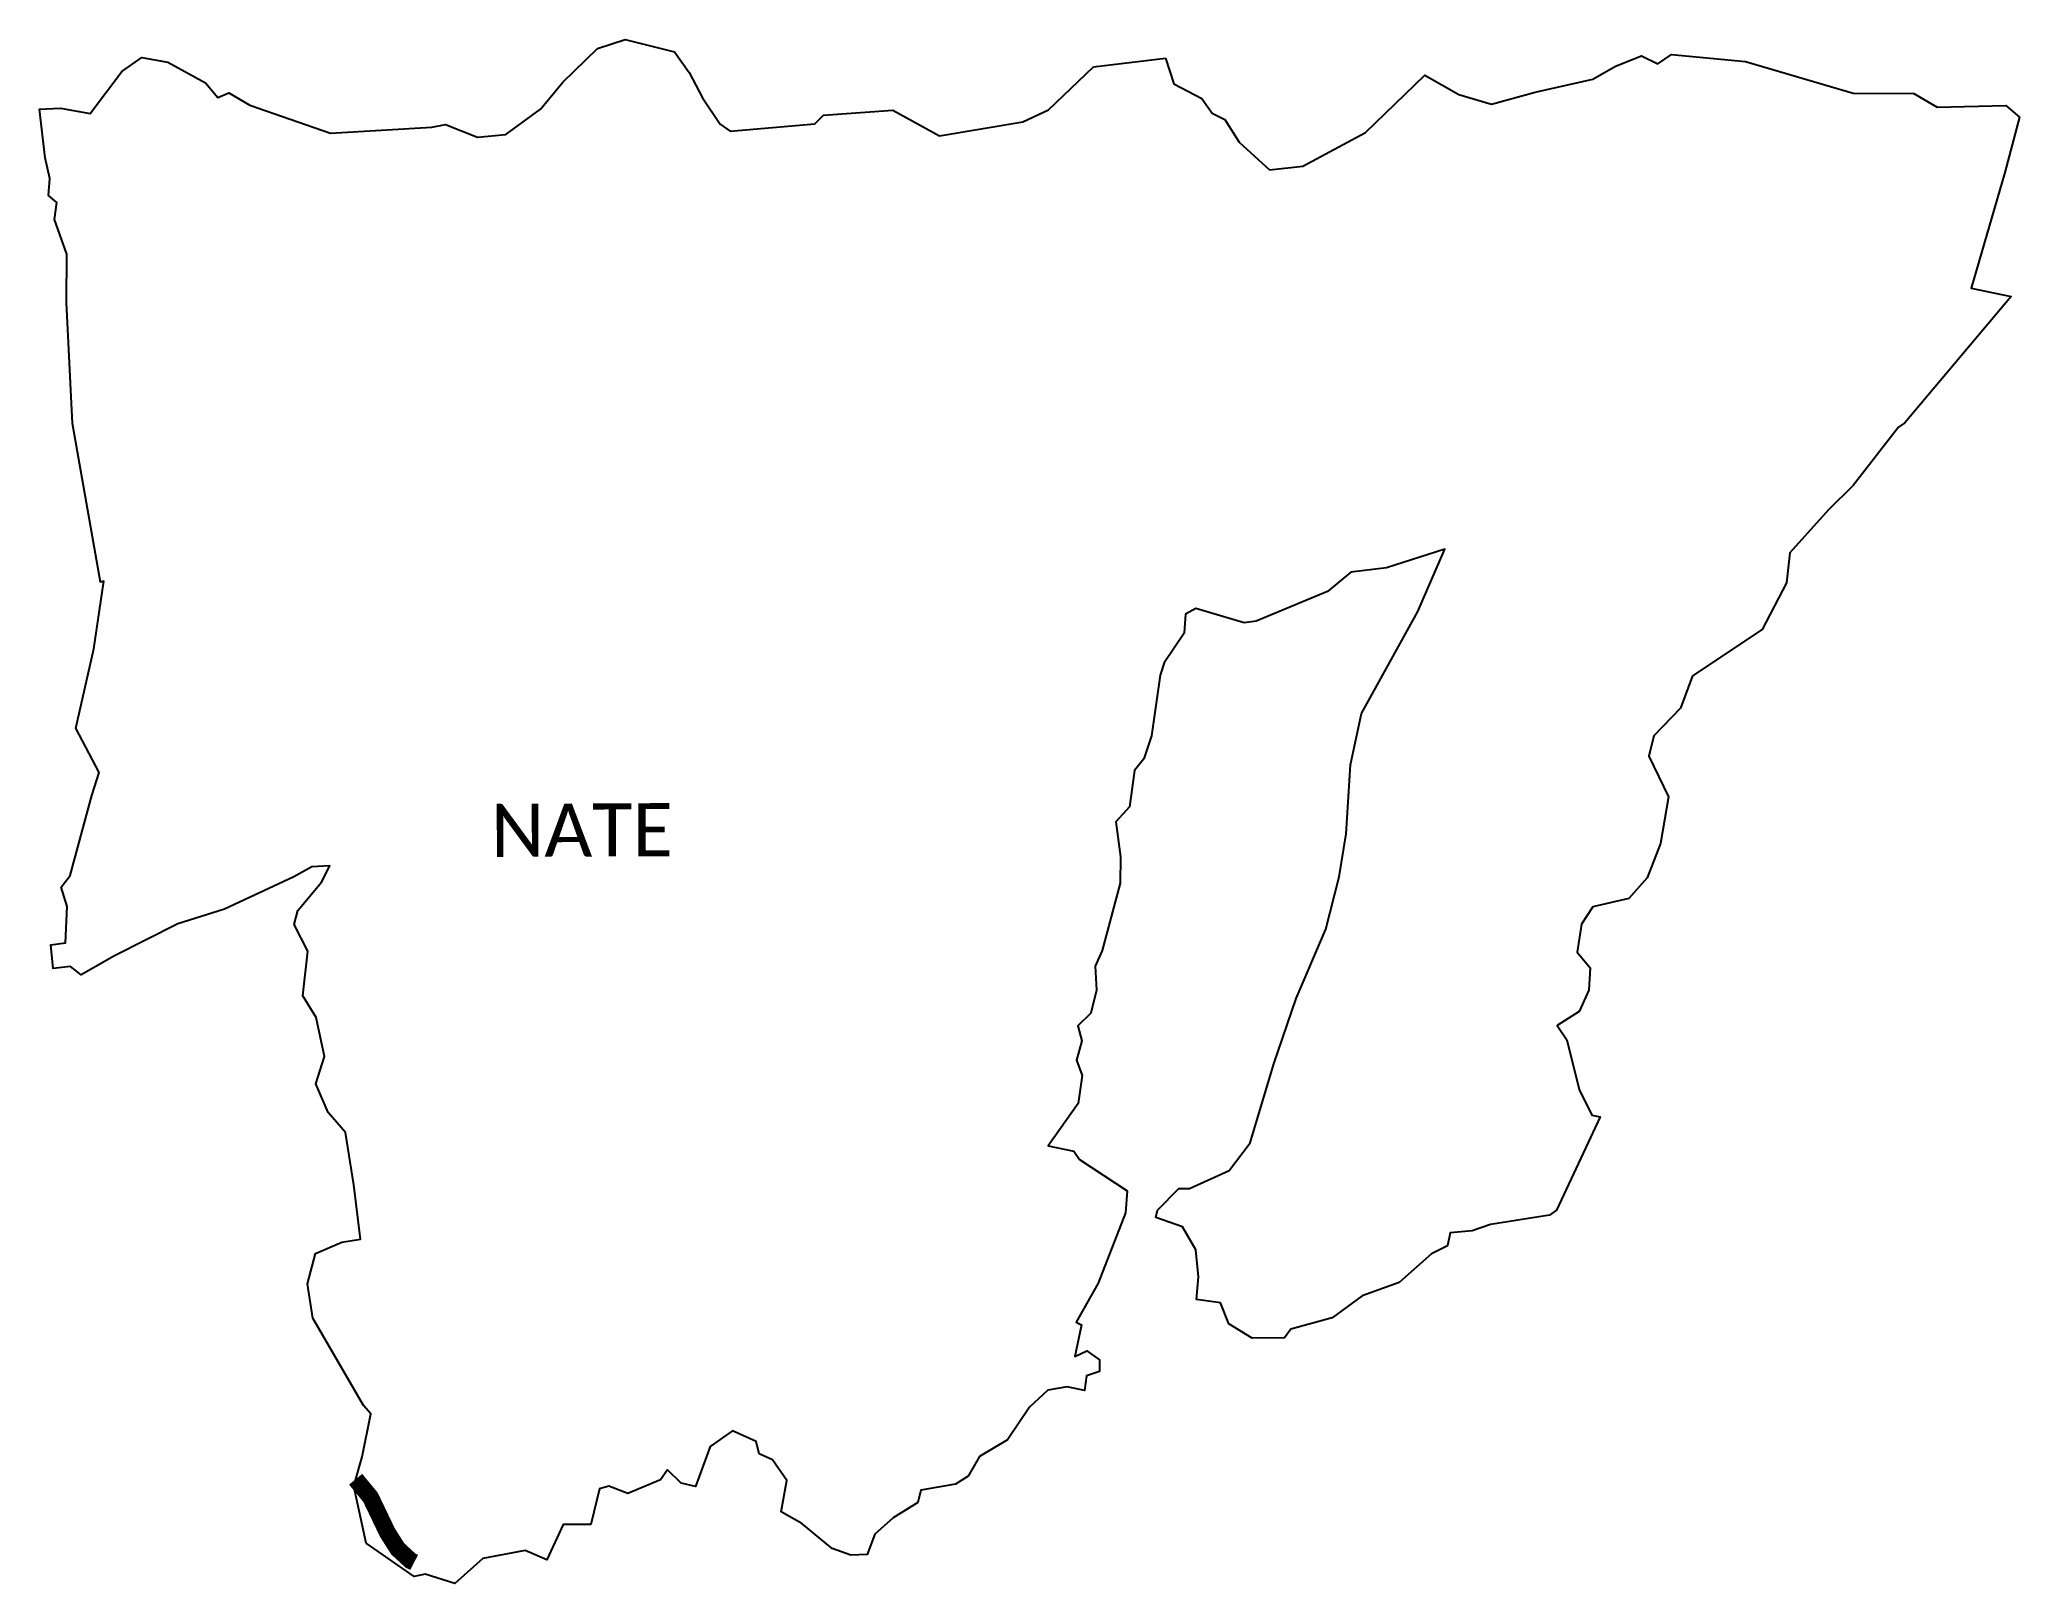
# Model space of a CAD drawing. Header units: metres. Extents: x 322049 to 327866, y 1839213 to 1843749.
import ezdxf

# ---------------------------------------------------------------- set-up
doc = ezdxf.new("R2010")
doc.units = ezdxf.units.M
doc.layers.add('NATURALLY PROTECTED', color=3, linetype='Continuous')
doc.layers.add('VILLAGE NAME', color=250, linetype='Continuous')
doc.styles.get("Standard").update_dxf_attribs({"font": 'simplex.shx'})

msp = doc.modelspace()

# ---------------------------------------------------------------- linework, layer by layer
at = {"color": 4, "flags": 128}
for points in [[(325357.3, 1843694.6), (325381.4, 1843618.7), (325463.6, 1843575.6), (325494, 1843532.5), (325531.2, 1843513.9), (325573.4, 1843447.7), (325662.5, 1843366.2), (325760.6, 1843377.4), (325944.2, 1843476.2), (326118.8, 1843644.3), (326218.8, 1843587.2), (326314.9, 1843559.3), (326443.4, 1843594.1), (326612.6, 1843632.5), (326679.7, 1843670.5), (326755.2, 1843700.8), (326804, 1843677.3), (326844.2, 1843705.3), (327061.1, 1843684.8), (327377.1, 1843591.7), (327555.5, 1843590.6), (327624.4, 1843550.3), (327825.7, 1843555.2), (327866, 1843520.5), (327822.7, 1843358), (327724.5, 1843018.6), (327842.2, 1842994.3), (327529.6, 1842623.1), (327511, 1842610.1), (327378, 1842438.7), (327304.9, 1842367.4), (327191.7, 1842241.4), (327181.9, 1842152.5), (327109.9, 1842015.7), (326905.4, 1841879.8), (326870.4, 1841784.4), (326792.1, 1841702.8), (326777.3, 1841643.7), (326835.4, 1841524.1), (326811.8, 1841386.9), (326772.5, 1841286.2), (326718.3, 1841225.3), (326612.8, 1841200.4), (326579.3, 1841150.3), (326566.2, 1841067.5), (326605, 1841021.9), (326601.2, 1840956.1), (326572.8, 1840893.2), (326507.8, 1840852), (326536.5, 1840810), (326572.6, 1840664.5), (326609.9, 1840588.4), (326634.1, 1840583.5), (326506.3, 1840309.6), (326485.5, 1840295.3), (326311.8, 1840267.6), (326258.4, 1840248.7), (326193, 1840242.5), (326185.2, 1840204.4), (326138.6, 1840181.2), (326043.6, 1840097.3), (325935.3, 1840057.9), (325846.5, 1839993.2), (325725.4, 1839960.1), (325706.5, 1839934.4), (325612.1, 1839933.5), (325542.7, 1839975.5), (325518.4, 1840037.6), (325447.9, 1840047.1), (325454.1, 1840113.6), (325446.6, 1840192.9), (325406.7, 1840260.1), (325328.5, 1840287.8), (325333.9, 1840309.6), (325395.7, 1840373.1), (325427.5, 1840373), (325544.1, 1840425.9), (325605.4, 1840507.3), (325675.5, 1840739.3), (325741.4, 1840931.4), (325828.5, 1841135.4), (325867.1, 1841288.9), (325888.3, 1841415.4), (325900.9, 1841618), (325932.9, 1841768.5), (326098.7, 1842068.6), (326177.3, 1842251.7), (326006, 1842197.3), (325901.5, 1842184.2), (325832.9, 1842127.4), (325623.2, 1842040.3), (325588.5, 1842035.1), (325446.3, 1842077.6), (325416.1, 1842060.7), (325411.9, 1842004.6), (325352.6, 1841918.2), (325341.1, 1841881.9), (325315.4, 1841703.3), (325293.5, 1841635.3), (325266.1, 1841601), (325251.3, 1841494.7), (325210.7, 1841450.7), (325224.4, 1841347.6), (325223.7, 1841270.4), (325170.6, 1841072.4), (325150.7, 1841026.6), (325154.3, 1840955.7), (325137.6, 1840888.4), (325099.2, 1840851.3), (325111.4, 1840806.6), (325095.1, 1840750.4), (325111.8, 1840705.6), (325100.1, 1840623.4), (325012.4, 1840498.5), (325087.8, 1840483), (325104.1, 1840458.5), (325244.1, 1840366.7), (325239, 1840301.3), (325159, 1840094.7), (325094.6, 1839980.3), (325110.4, 1839972.6), (325090.9, 1839879.9), (325125.8, 1839896.6), (325162.6, 1839869.7), (325163, 1839835.3), (325124.9, 1839822.9), (325118.7, 1839779.7), (325068.3, 1839790.5), (325011.5, 1839780.6), (324957.3, 1839730.3), (324893.2, 1839635.1), (324810.8, 1839586), (324776.9, 1839527.9), (324740.4, 1839504.1), (324638.6, 1839487.2), (324629.1, 1839450.8), (324557, 1839405.7), (324503.1, 1839357.1), (324480.1, 1839297.6), (324432.2, 1839296), (324377.2, 1839315.8), (324288.3, 1839389.2), (324227.8, 1839423.6), (324244, 1839515.2), (324201.8, 1839576.3), (324163.4, 1839594.1), (324154.2, 1839629.5), (324084.6, 1839661), (324018.7, 1839615.4), (323976.1, 1839498), (323933.6, 1839507.7), (323893.3, 1839546.7), (323873, 1839517.2), (323777.6, 1839477.3), (323721.8, 1839498.8), (323693.5, 1839490.5), (323668.2, 1839385.5), (323587.4, 1839385.9), (323539.4, 1839282.1), (323476, 1839309.9), (323350.7, 1839285.7), (323268.8, 1839212.9), (323182, 1839239.9), (323149.4, 1839233.3), (323007.9, 1839331.4), (322971.7, 1839498.9), (322996.8, 1839584.7), (323022.5, 1839710.9), (323000.7, 1839735.5), (322851.3, 1839991.9), (322836, 1840093.1), (322859.6, 1840182), (322936.8, 1840215.6), (322991.4, 1840224.3), (322972.4, 1840383.8), (322947.4, 1840538), (322897.1, 1840597), (322860.9, 1840681), (322886, 1840760.6), (322861.8, 1840875.3), (322822.4, 1840939.7), (322837.3, 1841070.9), (322797.1, 1841148.7), (322808, 1841190.2), (322876.9, 1841273.2), (322901.4, 1841321.4), (322849, 1841318.5), (322795.4, 1841288.7), (322592.5, 1841193.9), (322455.1, 1841150.9), (322269.2, 1841056.6), (322170.7, 1841001.3), (322139.7, 1841025.5), (322088.7, 1841019.8), (322082.1, 1841089.5), (322124.7, 1841095.4), (322130.2, 1841202.1), (322112.4, 1841258.3), (322138.5, 1841293), (322202.1, 1841528.1), (322224.2, 1841595.7), (322155, 1841725.4), (322208.1, 1841958.7), (322237.9, 1842157.2), (322227.5, 1842155), (322145.9, 1842620.8), (322128.2, 1842976.9), (322128.9, 1843118), (322092.2, 1843220.1), (322099.4, 1843270), (322075.2, 1843290.6), (322078.8, 1843340.3), (322065.4, 1843401.6), (322048.8, 1843544.3), (322109.8, 1843547.9), (322197, 1843531.4), (322290.8, 1843655), (322349.6, 1843696.3), (322426, 1843682.1), (322536.3, 1843622.3), (322572.5, 1843578.8), (322605.3, 1843592.3), (322666.4, 1843555.8), (322903.8, 1843473.8), (323201.4, 1843491.2), (323241.1, 1843499.4), (323335.1, 1843462.1), (323418.8, 1843469.7), (323520.6, 1843544.1), (323586.7, 1843623.7), (323687.6, 1843723), (323769.1, 1843748.9), (323913.9, 1843713.2), (323957.1, 1843652.7), (323996.6, 1843577.9), (324048.4, 1843500.4), (324078, 1843480.2), (324326.3, 1843501.3), (324351.9, 1843526.4), (324555.4, 1843541.4), (324692.7, 1843466.2), (324938, 1843506.8), (325012.9, 1843542.7), (325145.4, 1843668.5)], [(325145.4, 1843668.5), (325357.3, 1843694.6)]]:
    msp.add_lwpolyline(points, dxfattribs=at)
at = {"layer": 'NATURALLY PROTECTED', "const_width": 50, "flags": 128}
msp.add_lwpolyline([(322977.5, 1839519), (322992, 1839501.2), (323020.9, 1839466.3), (323070.7, 1839362.4), (323101.2, 1839314.4), (323137.8, 1839280.6), (323149.4, 1839274.6)], dxfattribs=at)

# ---------------------------------------------------------------- texts
at = {"layer": 'VILLAGE NAME', "insert": (323374.4, 1841503.4), "char_height": 155.989, "attachment_point": 1, "rotation": 0.24353}
msp.add_mtext_dynamic_manual_height_columns('{\\fCalibri|b0|i0|c0|p34;NATE}', width=1979.573, gutter_width=779.9, heights=[0], dxfattribs=at)

doc.saveas('drawing.dxf')
